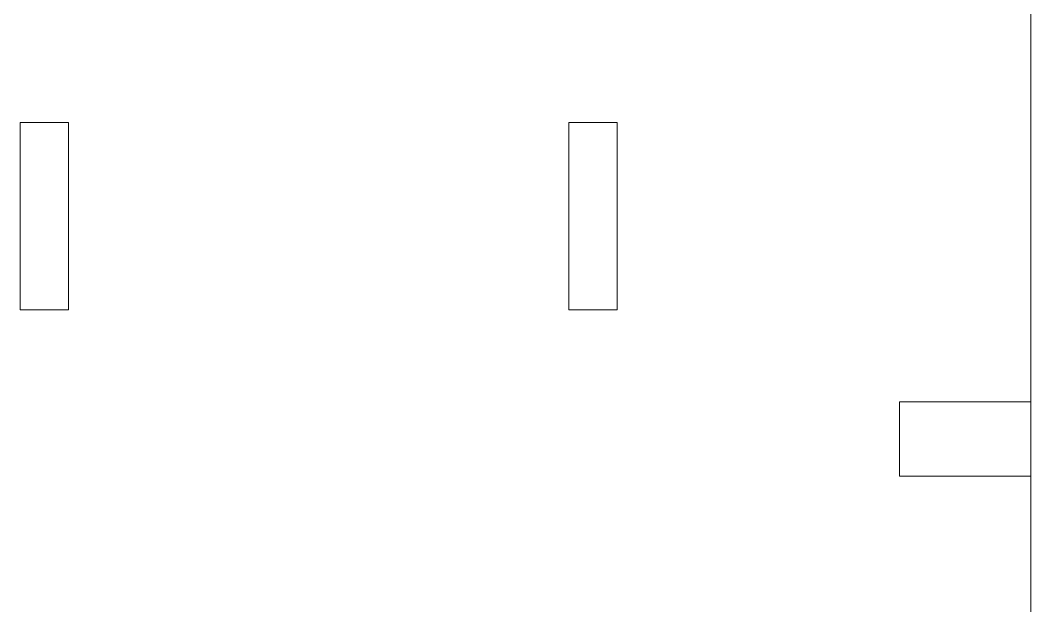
# Model space of a CAD drawing. Header units: inches. Extents: x -60.4 to -14.9, y -20.3 to 14.1.
# Drawn here: x -17.187 to -14.879, y 6.675 to 8.012 of the extents above; entities that cross this region are included whole.
import ezdxf

# ---------------------------------------------------------------- set-up
doc = ezdxf.new("R2010")
doc.units = ezdxf.units.IN
doc.header["$MEASUREMENT"] = 0
doc.layers.add('Master Desktop', color=7, linetype='Continuous', plot=False)

msp = doc.modelspace()

# ---------------------------------------------------------------- linework, layer by layer
at = {"layer": 'Master Desktop', "lineweight": 18}
msp.add_open_spline([(-14.8786, 10.7638), (-14.8786, 10.7638), (-14.8786, -11.49), (-14.8786, -11.49), (-14.8786, -11.49), (-14.8786, -11.49), (-14.8786, -11.6795), (-14.8786, -11.6795)], degree=3, knots=[0, 0, 0, 0, 0.333333, 0.333333, 0.333333, 0.333333, 1, 1, 1, 1], dxfattribs=at)
at = {"layer": 'Master Desktop', "color": 5, "lineweight": 9}
for points in [[(-17.1865, 7.3504), (-17.1865, 7.3504), (-17.0765, 7.3504), (-17.0765, 7.3504), (-17.0765, 7.3504), (-17.0765, 7.3504), (-17.0765, 7.7785), (-17.0765, 7.7785), (-17.0765, 7.7785), (-17.0765, 7.7785), (-17.1865, 7.7785), (-17.1865, 7.7785), (-17.1865, 7.7785), (-17.1865, 7.7785), (-17.1865, 7.3504), (-17.1865, 7.3504), (-17.1865, 7.3504), (-17.1865, 7.3504), (-17.1865, 7.3504), (-17.1865, 7.3504)], [(-15.9334, 7.3504), (-15.9334, 7.3504), (-15.8234, 7.3504), (-15.8234, 7.3504), (-15.8234, 7.3504), (-15.8234, 7.3504), (-15.8234, 7.7785), (-15.8234, 7.7785), (-15.8234, 7.7785), (-15.8234, 7.7785), (-15.9334, 7.7785), (-15.9334, 7.7785), (-15.9334, 7.7785), (-15.9334, 7.7785), (-15.9334, 7.3504), (-15.9334, 7.3504), (-15.9334, 7.3504), (-15.9334, 7.3504), (-15.9334, 7.3504), (-15.9334, 7.3504)]]:
    msp.add_open_spline(points, degree=3, knots=[0, 0, 0, 0, 0.166667, 0.166667, 0.166667, 0.166667, 0.333333, 0.333333, 0.333333, 0.333333, 0.5, 0.5, 0.5, 0.5, 0.666667, 0.666667, 0.666667, 0.666667, 1, 1, 1, 1], dxfattribs=at)
at = {"layer": 'Master Desktop', "lineweight": 9}
msp.add_open_spline([(-15.1786, 6.9707), (-15.1786, 6.9707), (-14.8786, 6.9707), (-14.8786, 6.9707), (-14.8786, 6.9707), (-14.8786, 6.9707), (-14.8786, 7.1407), (-14.8786, 7.1407), (-14.8786, 7.1407), (-14.8786, 7.1407), (-15.1786, 7.1407), (-15.1786, 7.1407), (-15.1786, 7.1407), (-15.1786, 7.1407), (-15.1786, 6.9707), (-15.1786, 6.9707), (-15.1786, 6.9707), (-15.1786, 6.9707), (-15.1786, 6.9707), (-15.1786, 6.9707)], degree=3, knots=[0, 0, 0, 0, 0.166667, 0.166667, 0.166667, 0.166667, 0.333333, 0.333333, 0.333333, 0.333333, 0.5, 0.5, 0.5, 0.5, 0.666667, 0.666667, 0.666667, 0.666667, 1, 1, 1, 1], dxfattribs=at)

doc.saveas('drawing.dxf')
